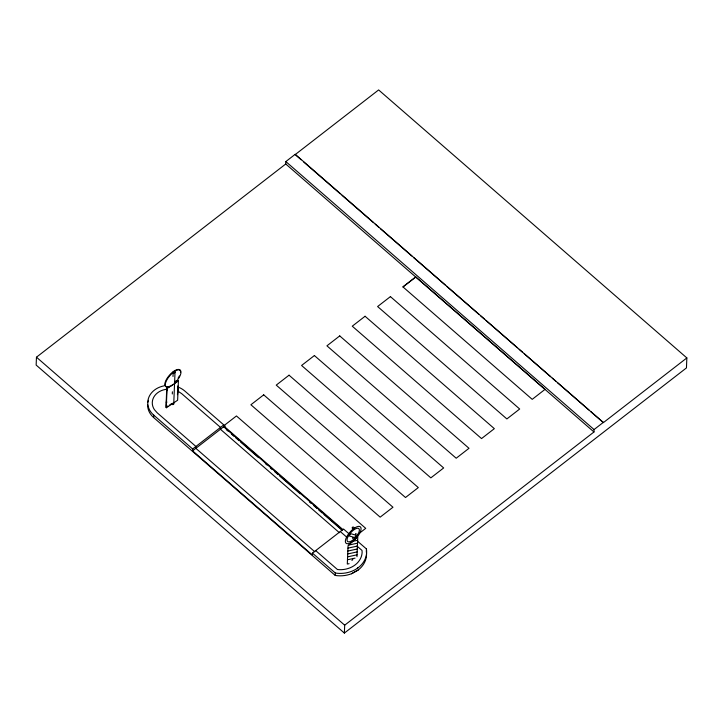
<?xml version="1.0" encoding="UTF-8"?>
<svg xmlns="http://www.w3.org/2000/svg" width="723" height="723" viewBox="0 0 723 723"><rect width="100%" height="100%" fill="white"/><g stroke="black" fill="none" stroke-linecap="round" stroke-linejoin="round"><path stroke-width="1.08" d="M169.164 386.471L166.751 388.07L166.028 406.416L168.125 406.353M177.506 394.677L177.813 386.904M590.646 411.495L603.416 422.594L295.201 154.306L285.838 161.572L285.748 163.985L36.466 357.198L36.15 365.07L344.374 633.068L686.452 367.917L686.85 357.93L378.626 89.932L295.192 154.605L301.157 159.783M357.948 541.563L366.434 548.947L366.335 551.36A26.796 22.006 2.3 0 1 358.31 569.941L351.495 573.755A26.796 22.006 2.3 0 1 335.246 575.454L153.647 417.56L153.746 415.138A21.545 17.695 2.3 0 1 164.148 385.838M174.83 382.729L178.066 380.596L178.418 380.958L177.632 400.235L166.344 407.745L166.787 388.097L169.607 386.218M166.344 407.745L166.787 388.097M172.3 393.981L172.39 391.794M173.005 376.502L173.177 372.137M173.737 403.868L175.011 372.191M177.487 394.523L177.84 385.946M349.462 534.189L343.524 529.019L312.435 553.122L312.363 554.975L192.598 450.845L192.67 448.983L223.759 424.889L184.835 391.044A21.545 17.695 2.3 0 0 177.415 386.814M192.598 450.845L223.678 426.751L223.759 424.889M335.246 575.454L335.345 573.041A26.796 22.006 2.3 0 0 366.434 548.947M344.374 633.068L344.69 625.196L593.972 431.974L594.062 429.561L603.425 422.304M355.897 533.764L355.12 534.93L350.836 533.719L349.164 535.96L353.393 537.117L352.625 538.292L355.852 536.484L355.96 533.809M356.972 556.746L357.795 536.864L348.052 545.711L347.302 564.03L349.101 563.705M402.946 286.95L415.761 276.972L545.025 389.372L532.218 399.349L402.946 286.904L415.761 276.972M223.66 427.302L225.296 426.037M358.03 534.306L365.721 528.35L236.448 415.96L223.642 425.883L342.702 529.408M603.416 422.594L686.85 357.93M174.306 383.091L178.066 380.596M167.14 388.459L178.418 380.958M165.992 407.383L167.872 406.127M169.751 404.88L171.631 403.624M357.325 568.242L358.409 567.528M351.495 573.755L358.31 569.941M352.923 541.283L357.659 540.253M348.739 545.088L357.533 543.163M347.953 548.142L357.415 546.073M347.835 551.053L357.298 548.983M347.718 553.963L357.171 551.893M347.591 556.873L357.054 554.803M347.474 559.783L355.047 558.129M166.652 390.501L167.429 390.456M166.191 402.169L166.977 402.115M178.093 391.26L181.789 393.737L220.506 427.401L220.434 429.263L339.421 532.724M303.705 162.006L340.316 193.845M342.024 195.318L373.529 222.711M375.228 224.193L378.635 227.158M380.334 228.64L411.839 256.023M413.547 257.505L445.052 284.898M446.751 286.38L479.105 314.514M480.813 315.996L484.211 318.951M485.919 320.434L517.424 347.826M519.123 349.308L522.53 352.264M524.229 353.746L550.628 376.701M552.327 378.183L555.734 381.138M557.442 382.621L588.947 410.013M285.838 161.572L594.062 429.561M285.748 163.985L593.972 431.974M223.678 426.751L342.603 530.14M226.317 429.616L228.016 431.089M231.405 434.044L233.954 436.258M235.653 437.731L239.042 440.678M240.741 442.16L258.563 457.65M265.35 463.551L267.049 465.034M270.447 467.98L272.137 469.462M274.686 471.667L278.084 474.622M279.774 476.095L300.144 493.809M309.48 501.925L311.179 503.398M313.719 505.612L317.117 508.567M318.816 510.04L322.205 512.987M323.904 514.469L341.726 529.959M340.28 531.541L346.778 537.189M356.945 546.028L362.024 550.447L362.133 552.2A22.286 18.301 2.3 0 1 339.557 569.697L337.433 569.516L315.68 550.601M314.83 551.785L195.843 448.323L195.915 446.471L157.198 412.806L154.388 409.634A17.009 13.963 2.3 0 1 167.42 389.182M153.746 415.138L192.67 448.983M312.435 553.122L335.345 573.041M36.466 357.198L344.69 625.196M168.513 386.534A10.89 4.347 -49 0 1 168.992 375.734A10.89 4.347 -49 0 1 180.542 372.029M179.349 375.96A10.89 4.347 -49 0 1 178.048 378.21M176.376 380.461A10.89 4.347 -49 0 1 174.451 382.548M172.86 384.726A10.89 4.347 -49 0 1 166.136 381.355A10.89 4.347 -49 0 1 179.34 369.833A10.89 4.347 -49 0 1 174.903 382.937M173.077 403.118A0.913 0.75 2.3 0 1 173.719 403.994A0.913 0.75 2.3 0 1 172.725 404.582A0.913 0.75 2.3 0 1 171.911 403.814M352.716 559.313A0.913 0.75 2.3 0 1 351.812 560.235M153.647 417.56A21.545 17.695 2.3 0 1 147.655 404.862M147.989 402.096A21.545 17.695 2.3 0 1 148.504 400.307M350.303 533.194L348.983 534.957A8.568 3.416 -49 0 0 348.161 541.825A8.568 3.416 -49 0 0 356.105 536.909L357.424 535.147A8.568 3.416 -49 0 0 358.237 528.278A8.568 3.416 -49 0 0 350.303 533.194M263.705 394.839L250.899 404.763L380.162 517.153L392.969 507.23L263.705 394.839M289.046 375.192L276.24 385.115L405.504 497.514L418.31 487.582L289.046 375.192M314.388 355.544L301.581 365.476L430.845 477.867L443.66 467.944L314.388 355.544M339.729 335.906L326.923 345.829L456.195 458.228L469.001 448.296L339.729 335.906M365.07 316.258L352.264 326.19L481.536 438.581L494.342 428.658L365.07 316.258M390.42 296.62L377.605 306.543L506.877 418.942L519.683 409.01L390.42 296.62M173.439 372.679A0.913 0.75 2.3 0 0 174.975 372.39A0.913 0.75 2.3 0 0 173.872 371.432A0.913 0.75 2.3 0 0 173.439 372.679M350.899 542.648A10.89 4.347 -49 0 0 360.867 527.573A10.89 4.347 -49 0 0 347.844 534.939A10.89 4.347 -49 0 0 350.899 542.648M352.444 528.323A0.913 0.75 2.3 0 0 353.981 528.025A0.913 0.75 2.3 0 0 352.887 527.076A0.913 0.75 2.3 0 0 352.444 528.323"/></g></svg>
